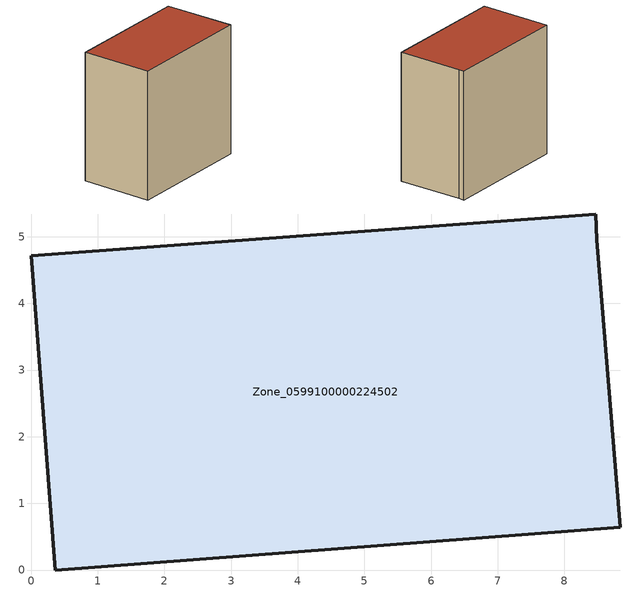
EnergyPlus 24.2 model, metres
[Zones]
Zone_0599100000224502
 floor ground (C_G): 0,4.71 8.47,5.34 8.49,4.95 8.84,0.64 0.36,0 z0
 wall outside (C_F): 0.36,0 8.84,0.64 8.49,4.95 8.47,5.34 0,4.71 0.36,0 z0:8.63
 roof outside (C_R): 8.47,5.34 0,4.71 0.36,0 8.84,0.64 8.49,4.95 z8.63
[BUILDING]
Pand.0599100000224502: North Axis=0; Terrain=City; Loads Convergence Tolerance Value=0.04; Temperature Convergence Tolerance Value=0.4; Solar Distribution=FullExterior; Maximum Number of Warmup Days=25; Minimum Number of Warmup Days=1
[Site:Location]
Rotterdam.The.Hague.AP_ZH_NLD Design_Conditions: Latitude=51.96; Longitude=4.45; Time Zone=1; Elevation=-4.5
[SITE:GROUNDTEMPERATURE:BUILDINGSURFACE]
18, 18, 18, 18, 18, 18, 18, 18, 18, 18, 18, 18
[MATERIAL] Thermal Absorptance=0.9; Solar Absorptance=0.7; Visible Absorptance=0.7
Name | Roughness | Thickness | Conductivity | Density | Specific Heat
G.TI.1946-1964 | MediumSmooth | 0.15 | 1 | 540 | 1210
F.TI.1946-1964 | Rough | 0.3 | 0.857143 | 1920 | 840
R.TI.1946-1964 | MediumRough | 0.2 | 0.277778 | 1500 | 1000
[CONSTRUCTION]
C_G: G.TI.1946-1964
C_F: F.TI.1946-1964
C_R: R.TI.1946-1964
[ZONE]
Zone_0599100000224502: Type=1; Multiplier=1; Ceiling Height=Autocalculate; Volume=Autocalculate; Floor Area=autocalculate; Part of Total Floor Area=Yes
[ZONEINFILTRATION:DESIGNFLOWRATE]
Infil_Zone_0599100000224502: Zone or ZoneList or Space or SpaceList=Zone_0599100000224502; Schedule=AlwaysOn; Design Flow Rate Calculation Method=Flow/Area; Flow Rate per Floor Area=0.003; Constant Term Coefficient=1; Temperature Term Coefficient=0; Velocity Term Coefficient=0; Velocity Squared Term Coefficient=0
[HVACTEMPLATE:ZONE:IDEALLOADSAIRSYSTEM]
Zone_0599100000224502: Maximum Heating Supply Air Temperature=50; Minimum Cooling Supply Air Temperature=13; Maximum Heating Supply Air Humidity Ratio=0.0156; Minimum Cooling Supply Air Humidity Ratio=0.0077; Heating Limit=NoLimit; Cooling Limit=NoLimit; Dehumidification Control Type=ConstantSensibleHeatRatio; Cooling Sensible Heat Ratio=0.7; Dehumidification Setpoint=60; Humidification Control Type=None; Humidification Setpoint=30; Outdoor Air Method=None; Outdoor Air Flow Rate per Person=0.00944; Outdoor Air Flow Rate per Zone Floor Area=0; Outdoor Air Flow Rate per Zone=0; Demand Controlled Ventilation Type=None; Outdoor Air Economizer Type=NoEconomizer; Heat Recovery Type=None; Sensible Heat Recovery Effectiveness=0.7; Latent Heat Recovery Effectiveness=0.65
[ZONECONTROL:THERMOSTAT]
ThermostatControl_Zone_0599100000224502: Zone or ZoneList=Zone_0599100000224502; Control Type Schedule=DualSetpointControlType; Control 1=Thermostat_Zone_0599100000224502; Temperature Difference Between Cutout And Setpoint=0
[THERMOSTATSETPOINT:DUALSETPOINT]
Thermostat_Zone_0599100000224502: Heating Setpoint Temperature Schedule=HeatingSetpoint_Zone_0599100000224502; Cooling Setpoint Temperature Schedule=CoolingSetpoint_Zone_0599100000224502
[SCHEDULE:COMPACT]
HeatingSetpoint_Zone_0599100000224502: Through: 12/31, For: AllDays, Until: 24:00, 21
CoolingSetpoint_Zone_0599100000224502: Through: 12/31, For: AllDays, Until: 24:00, 24
DualSetpointControlType: Through: 12/31, For: AllDays, Until: 24:00, 4
AlwaysOn: Through: 12/31, For: AllDays, Until: 24:00, 1
